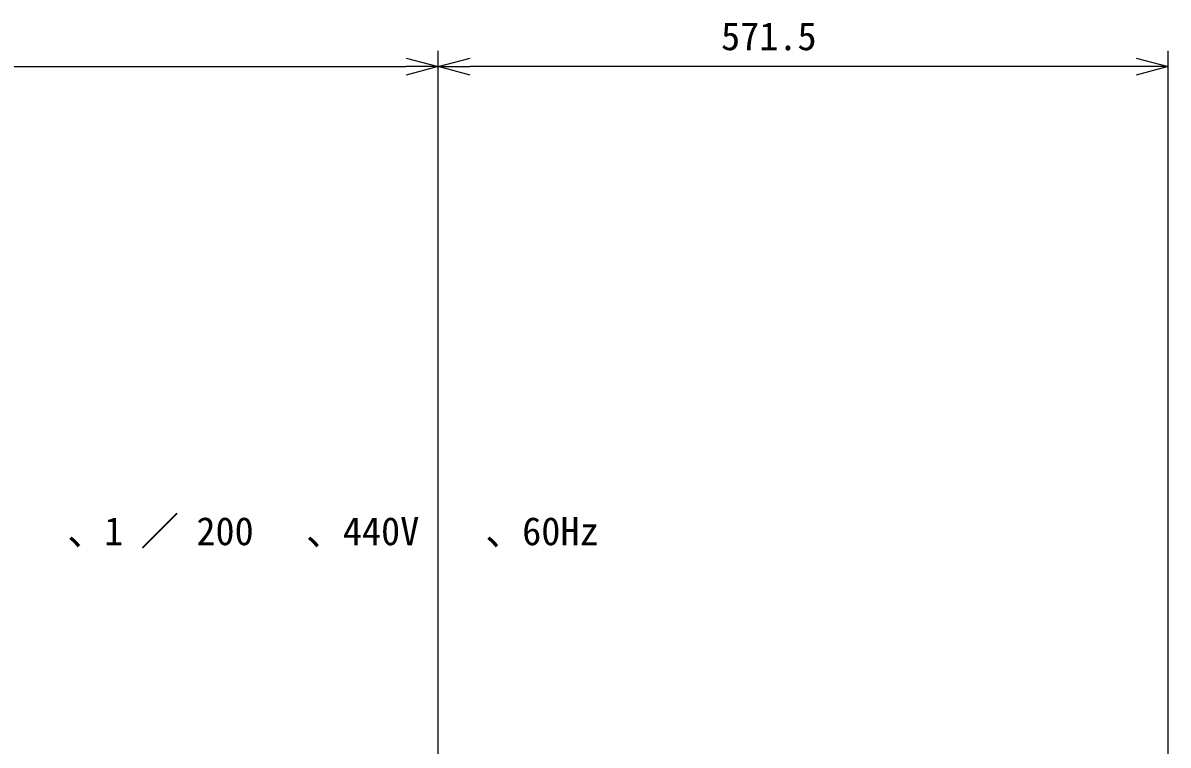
# Model space of a CAD drawing. Units: millimetres at full size. Extents: x -19442 to 19442, y -5866 to 5866.
# Drawn here: x -14076 to -13180, y -2 to 563 of the extents above; entities that cross this region are included whole.
import ezdxf
from ezdxf.enums import TextEntityAlignment as Align

# ---------------------------------------------------------------- set-up
doc = ezdxf.new("R2010")
doc.units = ezdxf.units.MM
doc.header["$LTSCALE"] = 3.6
doc.layers.add('0-5_08_DIM', color=3, linetype='Continuous', lineweight=9)
doc.layers.add('0-A_07_TEXT', color=2, linetype='Continuous')
doc.styles.add('ＭＳ ゴシック', font='')
doc.styles.add('ＭＳ Ｐゴシック', font='')
doc.styles.get('ＭＳ ゴシック').set_extended_font_data('MS Gothic')
doc.styles.get('ＭＳ Ｐゴシック').set_extended_font_data('MS PGothic')

# ---------------------------------------------------------------- blocks, each defined once
blk = doc.blocks.new('_Open30')
at = {"layer": '0-5_08_DIM', "color": 4}
blk.add_line((0, 0), (-1, 0), dxfattribs=at)
blk.add_lwpolyline([(-1, 0.26795), (0, 0), (-1, -0.26795)], dxfattribs=at)

msp = doc.modelspace()

# ---------------------------------------------------------------- linework, layer by layer
at = {"layer": '0-5_08_DIM'}
for p, q in [((-13751.172, -362.215), (-13751.172, 541.373)), ((-13179.672, -566.503), (-13179.672, 541.373)), ((-13204.672, 528.873), (-13726.172, 528.873))]:
    msp.add_line(p, q, dxfattribs=at)
at = {"layer": '0-5_08_DIM', "color": 4}
for p, q in [((-13751.172, -362.215), (-13751.172, 541.373)), ((-15796.172, 528.873), (-13776.172, 528.873))]:
    msp.add_line(p, q, dxfattribs=at)

# ---------------------------------------------------------------- block references
at = {"layer": '0-5_08_DIM', "xscale": 25, "yscale": 25}
for p in [(-13751.172, 528.873), (-13179.672, 528.873)]:
    msp.add_blockref('_Open30', p, dxfattribs=at)
at = {"layer": '0-5_08_DIM', "xscale": 25, "yscale": 25, "rotation": 180}
msp.add_blockref('_Open30', (-13751.172, 528.873), dxfattribs=at)

# ---------------------------------------------------------------- texts
at = {"layer": '0-5_08_DIM', "style": 'ＭＳ ゴシック'}
msp.add_text('571.5', height=21.99, dxfattribs=at).set_placement((-13529.707, 535.165), align=Align.BOTTOM_LEFT)
at = {"layer": '0-A_07_TEXT'}
for s, style, p in [('／', 'ＭＳ Ｐゴシック', (-13984.147, 147.669)), ('1', 'ＭＳ ゴシック', (-14012.718, 147.669)), ('200', 'ＭＳ ゴシック', (-13940.527, 147.669)), ('440V', 'ＭＳ ゴシック', (-13825.832, 147.669)), ('60Hz', 'ＭＳ ゴシック', (-13685.424, 147.669)), ('、', 'ＭＳ Ｐゴシック', (-14041.698, 147.669)), ('、', 'ＭＳ Ｐゴシック', (-13854.812, 147.669)), ('、', 'ＭＳ Ｐゴシック', (-13714.404, 147.669))]:
    msp.add_text(s, height=21.99, dxfattribs=dict(at, style=style)).set_placement(p, align=Align.BOTTOM_LEFT)

doc.saveas('drawing.dxf')
